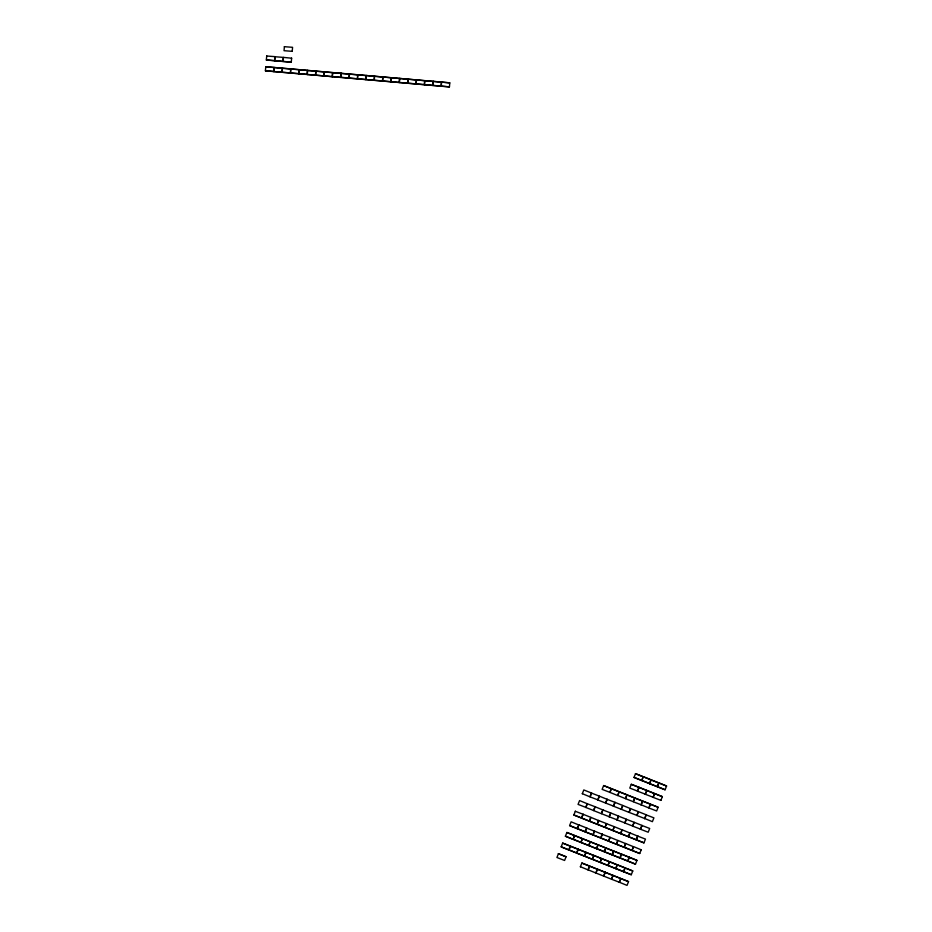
<?xml version="1.0" encoding="UTF-8"?>
<svg xmlns="http://www.w3.org/2000/svg" width="932" height="932" viewBox="0 0 932 932"><rect width="100%" height="100%" fill="white"/><g stroke="black" fill="none" stroke-linecap="round" stroke-linejoin="round"><path stroke-width="1.4" d="M265.41 70.82L265.771 66.72L273.938 67.442L273.589 71.543L265.41 70.82L273.589 71.449M266.703 56.013L274.893 56.642L274.532 60.743L266.354 60.032L266.715 55.932M273.787 71.554L274.136 67.454L282.314 68.164L281.953 72.265L273.787 71.554L281.965 72.183M275.08 56.747L283.258 57.376L282.897 61.477L274.73 60.766L275.08 56.666M282.151 72.288L282.512 68.187L290.691 68.898L290.33 72.999L282.151 72.288L290.341 72.917M291.634 58.11L291.273 62.211L283.095 61.489L283.456 57.388L291.623 58.203M284.4 46.6L284.039 50.701L292.229 51.33M292.217 51.411L292.578 47.311L284.388 46.693M290.528 73.022L290.889 68.921L299.067 69.632L298.706 73.733L290.528 73.022L298.718 73.651M298.904 73.756L299.265 69.655L307.432 70.366L307.082 74.467L298.904 73.756L307.082 74.374M307.269 74.49L307.63 70.389L315.808 71.1L315.447 75.201L307.269 74.49L315.459 75.108M323.823 75.935L324.185 71.834L316.006 71.112L315.645 75.212L323.823 75.935L315.657 75.131M332.2 76.669L332.561 72.568L324.383 71.846L324.021 75.946L332.2 76.669L324.033 75.865M340.576 77.403L340.926 73.302L332.747 72.579L332.398 76.68L340.576 77.403L332.398 76.599M357.876 74.781L357.515 78.882L365.693 79.593L366.055 75.492L357.876 74.781L366.043 75.585M366.241 75.515L365.892 79.616L374.058 80.327L374.419 76.226L366.241 75.515L374.419 76.319M374.617 76.249L374.256 80.35L382.435 81.061L382.796 76.96L374.617 76.249L382.784 77.053M382.994 76.983L382.633 81.084L390.811 81.795L391.172 77.694L382.994 76.983L391.16 77.787M391.37 77.706L391.009 81.806L399.187 82.529L399.537 78.428L391.37 77.706L399.537 78.521M399.735 78.439L399.374 82.54L407.552 83.263L407.913 79.162L399.735 78.439L407.913 79.243M408.111 79.173L407.75 83.274L415.928 83.996L416.289 79.896L408.111 79.173L416.278 79.977M416.488 79.907L416.126 84.008L424.305 84.719L424.666 80.618L416.488 79.907L424.654 80.711M424.852 80.641L424.503 84.742L432.681 85.453L433.031 81.352L424.852 80.641L433.031 81.445M433.229 81.375L432.867 85.476L441.046 86.187L441.407 82.086L433.229 81.375L441.395 82.179M441.605 82.109L441.244 86.21L449.422 86.921L449.783 82.82L441.605 82.109L449.772 82.913M575.359 811.189L573.832 815.022L581.463 818.051L582.978 814.23L575.324 811.283M582.29 793.773L583.805 789.952L591.436 792.992L589.909 796.813L582.325 793.691M568.776 849.914L570.302 846.093L562.672 843.052L561.157 846.885L568.776 849.914L561.192 846.804M573.005 839.301L574.531 835.468L566.901 832.439L565.386 836.26L573.005 839.301L565.409 836.179M578.725 824.937L571.13 821.814L569.603 825.636L577.234 828.676L578.76 824.855M585.692 807.438L587.207 803.605M587.393 803.687L585.867 807.508L593.533 810.456M591.622 793.062L590.096 796.883L597.762 799.842M593.498 810.537L595.024 806.716L587.358 803.768M597.727 799.924L599.241 796.091L591.587 793.144M576.78 853.095L578.294 849.273L585.925 852.302L584.399 856.135L576.78 853.095L584.434 856.054M580.997 842.481L582.523 838.649L590.154 841.689L588.628 845.51L580.997 842.481L588.663 845.429M594.371 831.064L592.857 834.886L585.226 831.857L586.752 828.035M598.6 820.451L597.086 824.272L589.455 821.232L590.981 817.411L598.565 820.533M602.829 809.826L601.303 813.648L593.684 810.619L595.198 806.786L602.794 809.908M607.058 799.202L605.532 803.034L597.901 799.994L599.427 796.173L607.023 799.283M580.356 866.83L581.883 862.997L589.502 866.038L587.987 869.859L580.391 866.737M598.787 820.521L597.261 824.342L604.891 827.383L606.417 823.55L598.752 820.603M609.947 792.48L611.462 788.658L619.093 791.687L617.567 795.52L609.971 792.398M592.216 859.246L593.731 855.413L586.112 852.384L584.585 856.205L592.216 859.246L584.62 856.124M596.433 848.621L597.96 844.8L590.329 841.759L588.814 845.58L596.433 848.621L588.849 845.499M602.154 834.257L594.558 831.134L593.032 834.967L600.662 837.996L602.188 834.175M609.12 816.758L610.635 812.937L602.981 809.978L601.49 813.718L609.155 816.677M613.338 806.133L614.864 802.312L607.21 799.365L605.718 803.104L613.373 806.052M588.162 869.929L589.688 866.108L597.319 869.148L595.793 872.969L588.197 869.847M593.917 855.483L592.391 859.316L600.022 862.345L601.548 858.523L593.917 855.483L601.513 858.605M598.146 844.87L596.62 848.691L604.251 851.732L605.765 847.899L598.146 844.87L605.73 847.992M616.926 819.869L618.452 816.036L610.821 813.007L609.295 816.828L616.961 819.787M626.898 794.798L625.384 798.619L617.788 795.509L619.279 791.769L626.898 794.798L619.244 791.851M597.494 869.218L595.979 873.039L603.598 876.08L605.124 872.247L597.494 869.218L605.089 872.34M600.208 862.426L601.722 858.593L609.353 861.634L607.827 865.455L600.208 862.426L607.862 865.374M604.425 851.801L605.951 847.98L613.582 851.009L612.056 854.83L604.425 851.801L612.091 854.749M608.654 841.177L610.18 837.355L617.776 840.478L616.285 844.217L608.654 841.177L616.32 844.136M622.028 829.771L620.514 833.592L612.883 830.563L614.409 826.731L621.994 829.853M618.627 816.117L617.112 819.939L624.766 822.886L626.257 819.146L618.592 816.199M630.486 808.533L628.96 812.354L621.329 809.314L622.856 805.493L630.451 808.615M637.418 791.117L638.933 787.284L631.313 784.255L629.787 788.076L637.453 791.023M640.995 804.84L642.521 801.019L634.89 797.978L633.376 801.8L641.03 804.759M645.224 794.215L646.75 790.394L639.119 787.354L637.593 791.186L645.259 794.134M643.348 776.74L641.822 780.562L649.453 783.602L650.979 779.769L643.348 776.74L650.944 779.863M615.644 868.566L617.159 864.745L609.54 861.704L608.014 865.525L615.644 868.566L608.048 865.444M619.862 857.941L621.388 854.12L613.757 851.079L612.242 854.912L619.862 857.941L612.277 854.819M625.617 843.495L624.091 847.328L616.46 844.287L617.986 840.466L625.582 843.577M629.846 832.882L628.319 836.703L620.689 833.662L622.215 829.841L629.811 832.963M632.548 826.078L634.063 822.257L626.409 819.31L624.918 823.049L632.583 825.997M636.777 815.465L638.292 811.632L630.638 808.685L629.147 812.424L636.801 815.372M619.221 882.289L620.747 878.468L613.116 875.428L611.59 879.26L619.256 882.208M617.345 864.814L615.819 868.636L623.45 871.676L624.976 867.843L617.345 864.814L624.941 867.925M621.574 854.19L620.048 858.011L627.679 861.052L629.193 857.23L621.574 854.19L629.158 857.312M637.651 835.981L636.125 839.814L628.506 836.773L630.02 832.952L637.616 836.074M649.639 783.672L651.153 779.851L658.784 782.88L657.258 786.701L649.639 783.672L657.293 786.62M633.422 846.606L631.896 850.427L624.277 847.398L625.791 843.565L633.387 846.687M640.354 829.189L641.88 825.368L634.249 822.327L632.723 826.148L640.389 829.107M644.583 818.564L646.109 814.743L638.478 811.714L636.952 815.535L644.618 818.482M650.326 804.118L648.812 807.951L641.216 804.829L642.707 801.089L650.326 804.118L642.672 801.171M653.029 797.326L654.555 793.505L646.924 790.464L645.41 794.297L653.064 797.244M619.407 882.359L620.922 878.538L628.552 881.579L627.026 885.4L619.442 882.278M637.803 836.144L645.457 839.091L643.942 842.912L636.311 839.883L637.837 836.062M642.055 825.437L640.54 829.259L648.194 832.218L649.686 828.466L642.032 825.519M644.769 818.646L646.284 814.813M658.971 782.95L657.444 786.783L665.075 789.812L666.59 785.991L658.971 782.95L666.555 786.072M632.781 870.954L631.255 874.775L623.636 871.746L625.151 867.925L632.781 870.954L625.116 868.007M635.484 864.162L637.01 860.329L629.38 857.3L627.853 861.121L635.484 864.162L627.888 861.04M641.204 849.798L633.609 846.675L632.082 850.508L639.713 853.537L641.228 849.716M660.846 800.437L662.361 796.615L654.742 793.575L653.216 797.396L660.881 800.355M266.366 59.939L274.532 60.65M274.73 60.673L282.909 61.384M283.107 61.407L291.285 62.118M265.76 66.813L273.938 67.523M274.136 67.547L282.314 68.257M282.501 68.281L290.679 68.991M290.877 69.015L299.055 69.725M299.254 69.737L307.432 70.459M307.63 70.471L315.797 71.193M315.995 71.205L324.173 71.927M324.371 71.939L332.549 72.649M332.747 72.673L340.926 73.383M341.112 73.407L349.29 74.117M349.488 74.141L357.667 74.851M340.774 77.321L348.952 78.043M349.151 78.055L357.329 78.777M357.527 78.789L365.693 79.511M365.892 79.523L374.07 80.234M374.268 80.257L382.446 80.968M382.644 80.991L390.823 81.701M391.009 81.725L399.187 82.435M399.385 82.459L407.564 83.169M407.762 83.181L415.94 83.903M416.138 83.915L424.316 84.637M424.503 84.649L432.681 85.371M432.879 85.383L441.057 86.105M441.255 86.117L449.434 86.827M635.508 773.711L643.127 776.752M651.119 779.933L658.749 782.962M634.051 777.37L641.67 780.41M641.857 780.48L649.488 783.509M657.479 786.69L665.098 789.73M631.279 784.336L638.909 787.365M639.084 787.447L646.715 790.476M646.901 790.546L654.52 793.586M654.707 793.656L662.337 796.697M603.621 785.629L611.252 788.67M611.427 788.74L619.058 791.781M627.05 794.961L634.68 797.99M634.855 798.06L642.486 801.101M650.478 804.281L658.109 807.31M646.249 814.894L653.914 817.853L652.388 821.674L644.793 818.552M587.172 803.699L579.587 800.576L578.061 804.398L585.715 807.345M573.867 814.941L581.498 817.97M581.673 818.04L589.304 821.08M589.49 821.15L597.109 824.191M597.296 824.261L604.926 827.29M605.101 827.371L612.732 830.4M612.918 830.47L620.537 833.511M620.724 833.581L628.354 836.621M628.529 836.691L636.16 839.72M636.346 839.802L643.965 842.831M586.717 828.117L594.348 831.146M569.638 825.554L577.269 828.595M577.456 828.664L585.075 831.705M585.261 831.775L592.892 834.804M593.067 834.886L600.697 837.915M600.884 837.985L608.503 841.025M616.495 844.206L624.125 847.235M624.312 847.316L631.931 850.345M632.117 850.415L639.748 853.456M566.866 832.521L574.496 835.55M574.683 835.631L582.302 838.66M582.488 838.73L590.119 841.771M590.294 841.841L597.925 844.881M605.917 848.062L613.547 851.091M613.722 851.172L621.353 854.201M629.345 857.382L636.975 860.422M573.227 839.289L580.846 842.318M596.655 848.609L604.286 851.638M620.083 857.929L627.714 860.97M562.648 843.145L570.268 846.174M570.454 846.244L578.085 849.285M578.259 849.355L585.89 852.396M586.077 852.465L593.696 855.494M601.688 858.675L609.318 861.716M609.505 861.785L617.124 864.826M568.998 849.902L576.628 852.943M592.426 859.234L600.057 862.263M615.854 868.554L623.485 871.583M623.659 871.665L631.29 874.694M558.419 853.759L566.039 856.799M581.848 863.09L589.478 866.119M589.653 866.189L597.284 869.23M605.276 872.41L612.907 875.439M613.081 875.521L620.712 878.55M620.898 878.62L628.518 881.66M341.124 73.313L340.762 77.414L348.941 78.137L349.302 74.036L341.124 73.313M349.5 74.047L349.139 78.148L357.317 78.859L357.678 74.758L349.5 74.047M558.454 853.677L556.928 857.498L564.594 860.457L566.073 856.718L558.454 853.677M570.489 846.163L568.963 849.984L576.593 853.025L578.108 849.203L570.489 846.163M574.718 835.55L573.192 839.371L580.822 842.4L582.337 838.579L574.718 835.55M578.935 824.925L577.421 828.746L585.04 831.787L586.566 827.954L578.935 824.925M583.164 814.3L581.65 818.133L589.269 821.162L590.795 817.341L583.164 814.3M603.656 785.548L602.13 789.369L609.796 792.328L611.287 788.588L603.656 785.548M602.363 834.245L600.849 838.066L608.468 841.107L609.994 837.286L602.34 834.326M606.592 823.632L605.078 827.453L612.697 830.482L614.223 826.661L606.557 823.713M615.05 802.382L613.524 806.215L621.155 809.244L622.669 805.423L615.05 802.382M627.085 794.868L625.558 798.701L633.224 801.648L634.715 797.909L627.085 794.868M635.542 773.63L634.016 777.451L641.647 780.492L643.162 776.671L635.542 773.63M605.311 872.329L603.785 876.15L611.415 879.179L612.93 875.358L605.311 872.329M650.513 804.199L648.987 808.021L656.652 810.968L658.143 807.229L650.513 804.199"/></g></svg>
